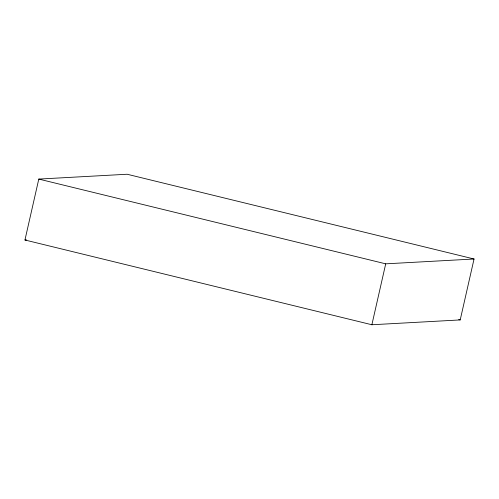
<?xml version="1.0" encoding="UTF-8"?>
<svg xmlns="http://www.w3.org/2000/svg" width="499" height="499" viewBox="0 0 499 499"><rect width="100%" height="100%" fill="white"/><g stroke="black" fill="none" stroke-linecap="round" stroke-linejoin="round"><path stroke-width="0.75" d="M24.95 240L38.791 179.079L127.126 174.245L474.05 259L460.209 319.921L371.874 324.755L24.95 240L26.497 239.919M371.874 324.755L385.715 263.834L474.05 259M38.791 179.079L385.715 263.834M458.7 319.547L460.209 319.921"/></g></svg>
